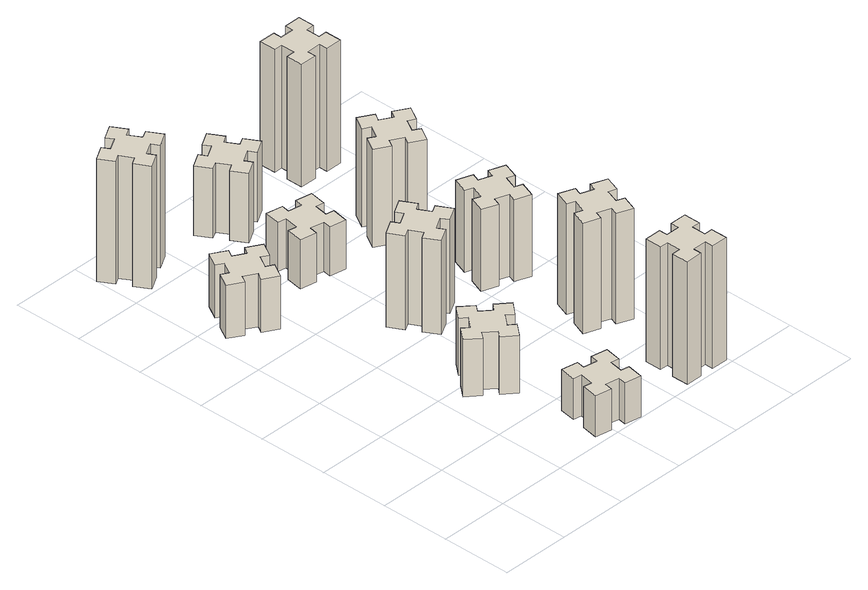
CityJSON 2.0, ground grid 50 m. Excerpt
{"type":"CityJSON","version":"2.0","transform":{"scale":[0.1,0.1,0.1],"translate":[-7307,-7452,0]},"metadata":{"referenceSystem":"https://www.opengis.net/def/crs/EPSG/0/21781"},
"CityObjects":{
"building1":{"type":"Building","attributes":{"class":"1000","function":"1000","usage":"1000","yearOfConstruction":2016,"roofType":"1000","measuredHeight":39,"storeysAboveGround":30,"storeysBelowGround":0},"geometry":[{"type":"Solid","lod":"1","boundaries":[[[[0,1,2,3,4,5,6,7,8,9,10,11,12,13,14,15,16,17,18,19]],[[17,16,20,21]],[[16,15,22,20]],[[15,14,23,22]],[[14,13,24,23]],[[13,12,25,24]],[[12,11,26,25]],[[11,10,27,26]],[[10,9,28,27]],[[9,8,29,28]],[[8,7,30,29]],[[7,6,31,30]],[[6,5,32,31]],[[5,4,33,32]],[[4,3,34,33]],[[3,2,35,34]],[[2,1,36,35]],[[1,0,37,36]],[[0,19,38,37]],[[19,18,39,38]],[[18,17,21,39]],[[24,25,26,27,28,29,30,31,32,33,34,35,36,37,38,39,21,20,22,23]]]]}]},
"building2":{"type":"Building","attributes":{"class":"1000","function":"1000","usage":"1000","yearOfConstruction":2016,"roofType":"1000","measuredHeight":30,"storeysAboveGround":30,"storeysBelowGround":0},"geometry":[{"type":"Solid","lod":"1","boundaries":[[[[40,41,42,43,44,45,46,47,48,49,50,51,52,53,54,55,56,57,58,59]],[[57,56,60,61]],[[56,55,62,60]],[[55,54,63,62]],[[54,53,64,63]],[[53,52,65,64]],[[52,51,66,65]],[[51,50,67,66]],[[50,49,68,67]],[[49,48,69,68]],[[48,47,70,69]],[[47,46,71,70]],[[46,45,72,71]],[[45,44,73,72]],[[44,43,74,73]],[[43,42,75,74]],[[42,41,76,75]],[[41,40,77,76]],[[40,59,78,77]],[[59,58,79,78]],[[58,57,61,79]],[[64,65,66,67,68,69,70,71,72,73,74,75,76,77,78,79,61,60,62,63]]]]}]},
"building3":{"type":"Building","attributes":{"class":"1000","function":"1000","usage":"1000","yearOfConstruction":2016,"roofType":"1000","measuredHeight":42,"storeysAboveGround":30,"storeysBelowGround":0},"geometry":[{"type":"Solid","lod":"1","boundaries":[[[[80,81,82,83,84,85,86,87,88,89,90,91,92,93,94,95,96,97,98,99]],[[97,96,100,101]],[[96,95,102,100]],[[95,94,103,102]],[[94,93,104,103]],[[93,92,105,104]],[[92,91,106,105]],[[91,90,107,106]],[[90,89,108,107]],[[89,88,109,108]],[[88,87,110,109]],[[87,86,111,110]],[[86,85,112,111]],[[85,84,113,112]],[[84,83,114,113]],[[83,82,115,114]],[[82,81,116,115]],[[81,80,117,116]],[[80,99,118,117]],[[99,98,119,118]],[[98,97,101,119]],[[104,105,106,107,108,109,110,111,112,113,114,115,116,117,118,119,101,100,102,103]]]]}]},
"building4":{"type":"Building","attributes":{"class":"1000","function":"1000","usage":"1000","yearOfConstruction":2016,"roofType":"1000","measuredHeight":90,"storeysAboveGround":30,"storeysBelowGround":0},"geometry":[{"type":"Solid","lod":"1","boundaries":[[[[120,121,122,123,124,125,126,127,128,129,130,131,132,133,134,135,136,137,138,139]],[[137,136,140,141]],[[136,135,142,140]],[[135,134,143,142]],[[134,133,144,143]],[[133,132,145,144]],[[132,131,146,145]],[[131,130,147,146]],[[130,129,148,147]],[[129,128,149,148]],[[128,127,150,149]],[[127,126,151,150]],[[126,125,152,151]],[[125,124,153,152]],[[124,123,154,153]],[[123,122,155,154]],[[122,121,156,155]],[[121,120,157,156]],[[120,139,158,157]],[[139,138,159,158]],[[138,137,141,159]],[[144,145,146,147,148,149,150,151,152,153,154,155,156,157,158,159,141,140,142,143]]]]}]},
"building5":{"type":"Building","attributes":{"class":"1000","function":"1000","usage":"1000","yearOfConstruction":2016,"roofType":"1000","measuredHeight":69,"storeysAboveGround":30,"storeysBelowGround":0},"geometry":[{"type":"Solid","lod":"1","boundaries":[[[[160,161,162,163,164,165,166,167,168,169,170,171,172,173,174,175,176,177,178,179]],[[177,176,180,181]],[[176,175,182,180]],[[175,174,183,182]],[[174,173,184,183]],[[173,172,185,184]],[[172,171,186,185]],[[171,170,187,186]],[[170,169,188,187]],[[169,168,189,188]],[[168,167,190,189]],[[167,166,191,190]],[[166,165,192,191]],[[165,164,193,192]],[[164,163,194,193]],[[163,162,195,194]],[[162,161,196,195]],[[161,160,197,196]],[[160,179,198,197]],[[179,178,199,198]],[[178,177,181,199]],[[184,185,186,187,188,189,190,191,192,193,194,195,196,197,198,199,181,180,182,183]]]]}]},
"building6":{"type":"Building","attributes":{"class":"1000","function":"1000","usage":"1000","yearOfConstruction":2016,"roofType":"1000","measuredHeight":36,"storeysAboveGround":30,"storeysBelowGround":0},"geometry":[{"type":"Solid","lod":"1","boundaries":[[[[200,201,202,203,204,205,206,207,208,209,210,211,212,213,214,215,216,217,218,219]],[[217,216,220,221]],[[216,215,222,220]],[[215,214,223,222]],[[214,213,224,223]],[[213,212,225,224]],[[212,211,226,225]],[[211,210,227,226]],[[210,209,228,227]],[[209,208,229,228]],[[208,207,230,229]],[[207,206,231,230]],[[206,205,232,231]],[[205,204,233,232]],[[204,203,234,233]],[[203,202,235,234]],[[202,201,236,235]],[[201,200,237,236]],[[200,219,238,237]],[[219,218,239,238]],[[218,217,221,239]],[[224,225,226,227,228,229,230,231,232,233,234,235,236,237,238,239,221,220,222,223]]]]}]},
"building7":{"type":"Building","attributes":{"class":"1000","function":"1000","usage":"1000","yearOfConstruction":2016,"roofType":"1000","measuredHeight":90,"storeysAboveGround":30,"storeysBelowGround":0},"geometry":[{"type":"Solid","lod":"1","boundaries":[[[[240,241,242,243,244,245,246,247,248,249,250,251,252,253,254,255,256,257,258,259]],[[257,256,260,261]],[[256,255,262,260]],[[255,254,263,262]],[[254,253,264,263]],[[253,252,265,264]],[[252,251,266,265]],[[251,250,267,266]],[[250,249,268,267]],[[249,248,269,268]],[[248,247,270,269]],[[247,246,271,270]],[[246,245,272,271]],[[245,244,273,272]],[[244,243,274,273]],[[243,242,275,274]],[[242,241,276,275]],[[241,240,277,276]],[[240,259,278,277]],[[259,258,279,278]],[[258,257,261,279]],[[264,265,266,267,268,269,270,271,272,273,274,275,276,277,278,279,261,260,262,263]]]]}]},
"building8":{"type":"Building","attributes":{"class":"1000","function":"1000","usage":"1000","yearOfConstruction":2016,"roofType":"1000","measuredHeight":51,"storeysAboveGround":30,"storeysBelowGround":0},"geometry":[{"type":"Solid","lod":"1","boundaries":[[[[280,281,282,283,284,285,286,287,288,289,290,291,292,293,294,295,296,297,298,299]],[[297,296,300,301]],[[296,295,302,300]],[[295,294,303,302]],[[294,293,304,303]],[[293,292,305,304]],[[292,291,306,305]],[[291,290,307,306]],[[290,289,308,307]],[[289,288,309,308]],[[288,287,310,309]],[[287,286,311,310]],[[286,285,312,311]],[[285,284,313,312]],[[284,283,314,313]],[[283,282,315,314]],[[282,281,316,315]],[[281,280,317,316]],[[280,299,318,317]],[[299,298,319,318]],[[298,297,301,319]],[[304,305,306,307,308,309,310,311,312,313,314,315,316,317,318,319,301,300,302,303]]]]}]},
"building9":{"type":"Building","attributes":{"class":"1000","function":"1000","usage":"1000","yearOfConstruction":2016,"roofType":"1000","measuredHeight":81,"storeysAboveGround":30,"storeysBelowGround":0},"geometry":[{"type":"Solid","lod":"1","boundaries":[[[[320,321,322,323,324,325,326,327,328,329,330,331,332,333,334,335,336,337,338,339]],[[337,336,340,341]],[[336,335,342,340]],[[335,334,343,342]],[[334,333,344,343]],[[333,332,345,344]],[[332,331,346,345]],[[331,330,347,346]],[[330,329,348,347]],[[329,328,349,348]],[[328,327,350,349]],[[327,326,351,350]],[[326,325,352,351]],[[325,324,353,352]],[[324,323,354,353]],[[323,322,355,354]],[[322,321,356,355]],[[321,320,357,356]],[[320,339,358,357]],[[339,338,359,358]],[[338,337,341,359]],[[344,345,346,347,348,349,350,351,352,353,354,355,356,357,358,359,341,340,342,343]]]]}]},
"building10":{"type":"Building","attributes":{"class":"1000","function":"1000","usage":"1000","yearOfConstruction":2016,"roofType":"1000","measuredHeight":60,"storeysAboveGround":30,"storeysBelowGround":0},"geometry":[{"type":"Solid","lod":"1","boundaries":[[[[360,361,362,363,364,365,366,367,368,369,370,371,372,373,374,375,376,377,378,379]],[[377,376,380,381]],[[376,375,382,380]],[[375,374,383,382]],[[374,373,384,383]],[[373,372,385,384]],[[372,371,386,385]],[[371,370,387,386]],[[370,369,388,387]],[[369,368,389,388]],[[368,367,390,389]],[[367,366,391,390]],[[366,365,392,391]],[[365,364,393,392]],[[364,363,394,393]],[[363,362,395,394]],[[362,361,396,395]],[[361,360,397,396]],[[360,379,398,397]],[[379,378,399,398]],[[378,377,381,399]],[[384,385,386,387,388,389,390,391,392,393,394,395,396,397,398,399,381,380,382,383]]]]}]},
"building11":{"type":"Building","attributes":{"class":"1000","function":"1000","usage":"1000","yearOfConstruction":2016,"roofType":"1000","measuredHeight":72,"storeysAboveGround":30,"storeysBelowGround":0},"geometry":[{"type":"Solid","lod":"1","boundaries":[[[[400,401,402,403,404,405,406,407,408,409,410,411,412,413,414,415,416,417,418,419]],[[417,416,420,421]],[[416,415,422,420]],[[415,414,423,422]],[[414,413,424,423]],[[413,412,425,424]],[[412,411,426,425]],[[411,410,427,426]],[[410,409,428,427]],[[409,408,429,428]],[[408,407,430,429]],[[407,406,431,430]],[[406,405,432,431]],[[405,404,433,432]],[[404,403,434,433]],[[403,402,435,434]],[[402,401,436,435]],[[401,400,437,436]],[[400,419,438,437]],[[419,418,439,438]],[[418,417,421,439]],[[424,425,426,427,428,429,430,431,432,433,434,435,436,437,438,439,421,420,422,423]]]]}]},
"building12":{"type":"Building","attributes":{"class":"1000","function":"1000","usage":"1000","yearOfConstruction":2016,"roofType":"1000","measuredHeight":90,"storeysAboveGround":30,"storeysBelowGround":0},"geometry":[{"type":"Solid","lod":"1","boundaries":[[[[440,441,442,443,444,445,446,447,448,449,450,451,452,453,454,455,456,457,458,459]],[[457,456,460,461]],[[456,455,462,460]],[[455,454,463,462]],[[454,453,464,463]],[[453,452,465,464]],[[452,451,466,465]],[[451,450,467,466]],[[450,449,468,467]],[[449,448,469,468]],[[448,447,470,469]],[[447,446,471,470]],[[446,445,472,471]],[[445,444,473,472]],[[444,443,474,473]],[[443,442,475,474]],[[442,441,476,475]],[[441,440,477,476]],[[440,459,478,477]],[[459,458,479,478]],[[458,457,461,479]],[[464,465,466,467,468,469,470,471,472,473,474,475,476,477,478,479,461,460,462,463]]]]}]}
},
"vertices":[
[406,2327,0],[456,2414,0],[508,2384,0],[568,2488,0],[464,2548,0],[434,2496,0],[347,2546,0],[377,2598,0],[273,2658,0],[213,2554,0],[265,2524,0],[215,2437,0],[163,2467,0],[103,2363,0],[207,2303,0],[237,2355,0],[324,2305,0],[294,2253,0],[398,2193,0],[458,2297,0],[324,2305,390],[294,2253,390],[237,2355,390],[207,2303,390],[103,2363,390],[163,2467,390],[215,2437,390],[265,2524,390],[213,2554,390],[273,2658,390],[377,2598,390],[347,2546,390],[434,2496,390],[464,2548,390],[568,2488,390],[508,2384,390],[456,2414,390],[406,2327,390],[458,2297,390],[398,2193,390],
[976,274,0],[958,175,0],[899,186,0],[878,67,0],[997,47,0],[1007,106,0],[1105,88,0],[1095,29,0],[1213,8,0],[1234,127,0],[1175,137,0],[1192,235,0],[1251,225,0],[1272,343,0],[1154,364,0],[1144,305,0],[1045,322,0],[1056,381,0],[937,402,0],[917,284,0],[1045,322,300],[1056,381,300],[1144,305,300],[1154,364,300],[1272,343,300],[1251,225,300],[1192,235,300],[1175,137,300],[1234,127,300],[1213,8,300],[1095,29,300],[1105,88,300],[1007,106,300],[997,47,300],[878,67,300],[899,186,300],[958,175,300],[976,274,300],[917,284,300],[937,402,300],
[927,836,0],[992,913,0],[1038,874,0],[1115,966,0],[1023,1043,0],[984,997,0],[908,1062,0],[946,1108,0],[854,1185,0],[777,1093,0],[823,1054,0],[759,978,0],[713,1016,0],[636,924,0],[728,847,0],[766,893,0],[843,829,0],[804,783,0],[896,706,0],[973,798,0],[843,829,420],[804,783,420],[766,893,420],[728,847,420],[636,924,420],[713,1016,420],[759,978,420],[823,1054,420],[777,1093,420],[854,1185,420],[946,1108,420],[908,1062,420],[984,997,420],[1023,1043,420],[1115,966,420],[1038,874,420],[992,913,420],[927,836,420],[973,798,420],[896,706,420],
[224,3386,0],[137,3336,0],[107,3388,0],[3,3328,0],[63,3224,0],[115,3254,0],[165,3167,0],[113,3137,0],[173,3033,0],[277,3093,0],[247,3145,0],[334,3195,0],[364,3143,0],[468,3203,0],[408,3307,0],[356,3277,0],[306,3364,0],[358,3394,0],[298,3498,0],[194,3438,0],[306,3364,900],[358,3394,900],[356,3277,900],[408,3307,900],[468,3203,900],[364,3143,900],[334,3195,900],[247,3145,900],[277,3093,900],[173,3033,900],[113,3137,900],[165,3167,900],[115,3254,900],[63,3224,900],[3,3328,900],[107,3388,900],[137,3336,900],[224,3386,900],[194,3438,900],[298,3498,900],
[955,1674,0],[1005,1587,0],[953,1557,0],[1013,1453,0],[1117,1513,0],[1087,1565,0],[1174,1615,0],[1204,1563,0],[1308,1623,0],[1248,1727,0],[1196,1697,0],[1146,1784,0],[1198,1814,0],[1138,1918,0],[1034,1858,0],[1064,1806,0],[977,1756,0],[947,1808,0],[843,1748,0],[903,1644,0],[977,1756,690],[947,1808,690],[1064,1806,690],[1034,1858,690],[1138,1918,690],[1198,1814,690],[1146,1784,690],[1196,1697,690],[1248,1727,690],[1308,1623,690],[1204,1563,690],[1174,1615,690],[1087,1565,690],[1117,1513,690],[1013,1453,690],[953,1557,690],[1005,1587,690],[955,1674,690],[903,1644,690],[843,1748,690],
[1044,2625,0],[945,2642,0],[956,2701,0],[837,2722,0],[817,2604,0],[876,2594,0],[858,2495,0],[799,2506,0],[778,2387,0],[897,2367,0],[907,2426,0],[1005,2408,0],[995,2349,0],[1113,2328,0],[1134,2447,0],[1075,2457,0],[1092,2555,0],[1151,2545,0],[1172,2663,0],[1054,2684,0],[1092,2555,360],[1151,2545,360],[1075,2457,360],[1134,2447,360],[1113,2328,360],[995,2349,360],[1005,2408,360],[907,2426,360],[897,2367,360],[778,2387,360],[799,2506,360],[858,2495,360],[876,2594,360],[817,2604,360],[837,2722,360],[956,2701,360],[945,2642,360],[1044,2625,360],[1054,2684,360],[1172,2663,360],
[1705,255,0],[1705,155,0],[1645,155,0],[1645,35,0],[1765,35,0],[1765,95,0],[1865,95,0],[1865,35,0],[1985,35,0],[1985,155,0],[1925,155,0],[1925,255,0],[1985,255,0],[1985,375,0],[1865,375,0],[1865,315,0],[1765,315,0],[1765,375,0],[1645,375,0],[1645,255,0],[1765,315,900],[1765,375,900],[1865,315,900],[1865,375,900],[1985,375,900],[1985,255,900],[1925,255,900],[1925,155,900],[1985,155,900],[1985,35,900],[1865,35,900],[1865,95,900],[1765,95,900],[1765,35,900],[1645,35,900],[1645,155,900],[1705,155,900],[1705,255,900],[1645,255,900],[1645,375,900],
[1096,3177,0],[1046,3264,0],[1098,3294,0],[1038,3398,0],[934,3338,0],[964,3286,0],[877,3236,0],[847,3288,0],[743,3228,0],[803,3124,0],[855,3154,0],[905,3067,0],[853,3037,0],[913,2933,0],[1017,2993,0],[987,3045,0],[1074,3095,0],[1104,3043,0],[1208,3103,0],[1148,3207,0],[1074,3095,510],[1104,3043,510],[987,3045,510],[1017,2993,510],[913,2933,510],[853,3037,510],[905,3067,510],[855,3154,510],[803,3124,510],[743,3228,510],[847,3288,510],[877,3236,510],[964,3286,510],[934,3338,510],[1038,3398,510],[1098,3294,510],[1046,3264,510],[1096,3177,510],[1148,3207,510],[1208,3103,510],
[1731,859,0],[1825,825,0],[1804,769,0],[1917,727,0],[1958,840,0],[1902,861,0],[1936,955,0],[1992,934,0],[2033,1047,0],[1920,1088,0],[1900,1032,0],[1806,1066,0],[1827,1122,0],[1714,1163,0],[1673,1050,0],[1729,1030,0],[1695,936,0],[1639,957,0],[1597,844,0],[1710,803,0],[1695,936,810],[1639,957,810],[1729,1030,810],[1673,1050,810],[1714,1163,810],[1827,1122,810],[1806,1066,810],[1900,1032,810],[1920,1088,810],[2033,1047,810],[1992,934,810],[1936,955,810],[1902,861,810],[1958,840,810],[1917,727,810],[1804,769,810],[1825,825,810],[1731,859,810],[1710,803,810],[1597,844,810],
[1802,1601,0],[1836,1695,0],[1892,1674,0],[1933,1787,0],[1820,1828,0],[1800,1772,0],[1706,1806,0],[1727,1862,0],[1614,1903,0],[1573,1790,0],[1629,1770,0],[1595,1676,0],[1539,1697,0],[1497,1584,0],[1610,1543,0],[1631,1599,0],[1725,1565,0],[1704,1509,0],[1817,1467,0],[1858,1580,0],[1725,1565,600],[1704,1509,600],[1631,1599,600],[1610,1543,600],[1497,1584,600],[1539,1697,600],[1595,1676,600],[1629,1770,600],[1573,1790,600],[1614,1903,600],[1727,1862,600],[1706,1806,600],[1800,1772,600],[1820,1828,600],[1933,1787,600],[1892,1674,600],[1836,1695,600],[1802,1601,600],[1858,1580,600],[1817,1467,600],
[1545,2524,0],[1495,2437,0],[1443,2467,0],[1383,2363,0],[1487,2303,0],[1517,2355,0],[1604,2305,0],[1574,2253,0],[1678,2193,0],[1738,2297,0],[1686,2327,0],[1736,2414,0],[1788,2384,0],[1848,2488,0],[1744,2548,0],[1714,2496,0],[1627,2546,0],[1657,2598,0],[1553,2658,0],[1493,2554,0],[1627,2546,720],[1657,2598,720],[1714,2496,720],[1744,2548,720],[1848,2488,720],[1788,2384,720],[1736,2414,720],[1686,2327,720],[1738,2297,720],[1678,2193,720],[1574,2253,720],[1604,2305,720],[1517,2355,720],[1487,2303,720],[1383,2363,720],[1443,2467,720],[1495,2437,720],[1545,2524,720],[1493,2554,720],[1553,2658,720],
[1665,3155,0],[1765,3155,0],[1765,3095,0],[1885,3095,0],[1885,3215,0],[1825,3215,0],[1825,3315,0],[1885,3315,0],[1885,3435,0],[1765,3435,0],[1765,3375,0],[1665,3375,0],[1665,3435,0],[1545,3435,0],[1545,3315,0],[1605,3315,0],[1605,3215,0],[1545,3215,0],[1545,3095,0],[1665,3095,0],[1605,3215,900],[1545,3215,900],[1605,3315,900],[1545,3315,900],[1545,3435,900],[1665,3435,900],[1665,3375,900],[1765,3375,900],[1765,3435,900],[1885,3435,900],[1885,3315,900],[1825,3315,900],[1825,3215,900],[1885,3215,900],[1885,3095,900],[1765,3095,900],[1765,3155,900],[1665,3155,900],[1665,3095,900],[1545,3095,900]
]}
